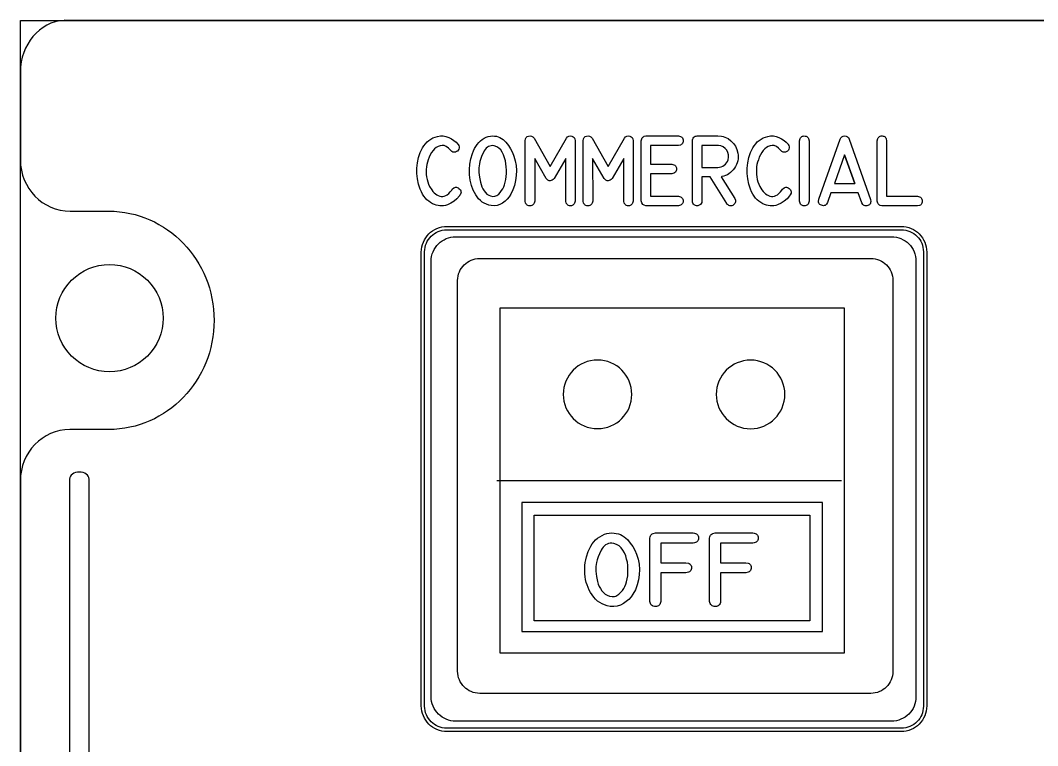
# Model space of a CAD drawing. Extents: x 27 to 704, y 10 to 614.
# Drawn here: x 203.98 to 251.2, y 331.03 to 364.71 of the extents above; entities that cross this region are included whole.
import ezdxf

# ---------------------------------------------------------------- set-up
doc = ezdxf.new("R2010")
doc.units = 0
for name, color, linetype in [('_BACKPANEL', 5, 'CONTINUOUS'), ('_ENGRAVING', 105, 'CONTINUOUS'), ('_LABELS', 30, 'CONTINUOUS'), ('_TOPLAYER', 1, 'CONTINUOUS')]:
    doc.layers.add(name, color=color, linetype=linetype)

msp = doc.modelspace()

# ---------------------------------------------------------------- linework, layer by layer
at = {"layer": '_BACKPANEL'}
for points in [[(526.323, 364.71), (526.323, 359.871), (526.323, 350.191), (526.323, 340.512), (526.323, 267.915), (526.323, 258.235), (203.984, 258.235), (203.984, 267.915), (203.984, 340.512), (203.984, 350.191), (203.984, 359.871), (203.984, 364.71)], [(223.775, 354.991), (244.871, 354.991), (244.976, 354.985), (245.078, 354.97), (245.177, 354.945), (245.271, 354.91), (245.361, 354.867), (245.446, 354.816), (245.525, 354.756), (245.598, 354.69), (245.664, 354.617), (245.723, 354.538), (245.774, 354.454), (245.817, 354.364), (245.852, 354.269), (245.877, 354.171), (245.892, 354.068), (245.898, 353.963), (245.898, 332.868), (245.892, 332.763), (245.877, 332.66), (245.852, 332.562), (245.817, 332.467), (245.774, 332.378), (245.723, 332.293), (245.664, 332.214), (245.598, 332.141), (245.525, 332.075), (245.446, 332.016), (245.361, 331.964), (245.271, 331.921), (245.177, 331.887), (245.078, 331.861), (244.976, 331.846), (244.871, 331.841), (223.775, 331.841), (223.67, 331.846), (223.567, 331.861), (223.469, 331.887), (223.374, 331.921), (223.285, 331.964), (223.2, 332.016), (223.121, 332.075), (223.048, 332.141), (222.982, 332.214), (222.923, 332.293), (222.871, 332.378), (222.828, 332.467), (222.794, 332.562), (222.769, 332.66), (222.753, 332.763), (222.748, 332.868), (222.748, 353.963), (222.753, 354.068), (222.769, 354.171), (222.794, 354.269), (222.828, 354.364), (222.871, 354.454), (222.923, 354.538), (222.982, 354.617), (223.048, 354.69), (223.121, 354.756), (223.2, 354.816), (223.285, 354.867), (223.374, 354.91), (223.469, 354.945), (223.567, 354.97), (223.67, 354.985)]]:
    msp.add_lwpolyline(points, close=True, dxfattribs=at)
msp.add_lwpolyline([(208.122, 348.396, -0.414214), (205.634, 350.884, -0.414214), (208.122, 353.372, -0.414214), (210.61, 350.884, -0.414214)], format="xyb", close=True, dxfattribs=at)
at = {"layer": '_ENGRAVING'}
for points in [[(224.389, 356.607), (224.375, 356.587), (224.367, 356.576), (224.361, 356.566), (224.246, 356.43), (224.115, 356.315), (223.967, 356.221), (223.802, 356.149), (223.716, 356.122), (223.63, 356.105), (223.544, 356.097), (223.458, 356.098), (223.373, 356.108), (223.289, 356.127), (223.204, 356.156), (223.12, 356.194), (223.026, 356.248), (222.938, 356.31), (222.857, 356.381), (222.782, 356.461), (222.713, 356.549), (222.651, 356.646), (222.596, 356.752), (222.547, 356.866), (222.469, 357.105), (222.417, 357.349), (222.39, 357.598), (222.39, 357.851), (222.416, 358.101), (222.469, 358.341), (222.548, 358.571), (222.654, 358.79), (222.717, 358.892), (222.787, 358.984), (222.864, 359.066), (222.947, 359.138), (223.037, 359.2), (223.134, 359.252), (223.237, 359.294), (223.347, 359.326), (223.478, 359.346), (223.608, 359.344), (223.738, 359.32), (223.868, 359.274), (223.992, 359.212), (224.104, 359.138), (224.205, 359.053), (224.294, 358.957), (224.302, 358.946), (224.33, 358.897), (224.345, 358.846), (224.345, 358.793), (224.331, 358.737), (224.306, 358.686), (224.272, 358.645), (224.229, 358.615), (224.177, 358.595), (224.119, 358.588), (224.062, 358.598), (224.008, 358.624), (223.957, 358.668), (223.853, 358.776), (223.752, 358.851), (223.653, 358.895), (223.604, 358.904), (223.555, 358.906), (223.462, 358.892), (223.373, 358.861), (223.289, 358.811), (223.21, 358.744), (223.137, 358.663), (223.071, 358.571), (223.011, 358.468), (222.957, 358.354), (222.911, 358.237), (222.875, 358.124), (222.849, 358.015), (222.832, 357.909), (222.822, 357.793), (222.82, 357.677), (222.825, 357.56), (222.838, 357.444), (222.859, 357.328), (222.89, 357.217), (222.93, 357.109), (222.979, 357.004), (223.078, 356.84), (223.132, 356.771), (223.189, 356.71), (223.25, 356.658), (223.313, 356.614), (223.38, 356.578), (223.449, 356.551), (223.52, 356.536), (223.59, 356.534), (223.66, 356.547), (223.729, 356.575), (223.798, 356.617), (223.867, 356.673), (223.935, 356.743), (224.003, 356.828), (224.033, 356.869), (224.107, 356.933), (224.145, 356.951), (224.183, 356.96), (224.222, 356.96), (224.261, 356.95), (224.301, 356.931), (224.341, 356.903), (224.405, 356.836), (224.424, 356.8), (224.435, 356.764), (224.436, 356.726), (224.429, 356.688)], [(226.891, 358.413), (226.951, 358.191), (226.989, 357.966), (227.005, 357.736), (226.999, 357.501), (226.97, 357.27), (226.918, 357.05), (226.843, 356.839), (226.744, 356.639), (226.669, 356.522), (226.581, 356.415), (226.48, 356.316), (226.367, 356.227), (226.244, 356.156), (226.115, 356.113), (225.979, 356.097), (225.838, 356.108), (225.724, 356.134), (225.616, 356.171), (225.516, 356.218), (225.422, 356.275), (225.335, 356.343), (225.255, 356.421), (225.183, 356.51), (225.117, 356.609), (225.005, 356.823), (224.92, 357.05), (224.861, 357.287), (224.83, 357.537), (224.824, 357.791), (224.845, 358.042), (224.892, 358.289), (224.965, 358.533), (225.011, 358.65), (225.064, 358.759), (225.123, 358.86), (225.188, 358.952), (225.26, 359.036), (225.338, 359.112), (225.422, 359.18), (225.513, 359.239), (225.606, 359.286), (225.701, 359.32), (225.798, 359.34), (225.897, 359.347), (225.99, 359.342), (226.08, 359.328), (226.164, 359.305), (226.245, 359.273), (226.32, 359.232), (226.392, 359.181), (226.459, 359.121), (226.522, 359.052), (226.636, 358.902), (226.735, 358.746), (226.82, 358.582)], [(229.734, 356.322), (229.708, 356.225), (229.687, 356.187), (229.662, 356.156), (229.632, 356.132), (229.598, 356.115), (229.558, 356.104), (229.514, 356.101), (229.47, 356.105), (229.431, 356.115), (229.397, 356.132), (229.367, 356.157), (229.342, 356.188), (229.322, 356.226), (229.296, 356.322), (229.296, 358.302), (228.763, 357.371), (228.719, 357.325), (228.672, 357.292), (228.623, 357.271), (228.572, 357.262), (228.521, 357.267), (228.473, 357.287), (228.427, 357.322), (228.385, 357.371), (227.855, 358.297), (227.856, 356.322), (227.833, 356.226), (227.813, 356.188), (227.788, 356.157), (227.757, 356.133), (227.72, 356.116), (227.679, 356.106), (227.631, 356.103), (227.584, 356.106), (227.543, 356.117), (227.508, 356.134), (227.478, 356.158), (227.454, 356.189), (227.435, 356.226), (227.416, 356.322), (227.416, 359.121), (227.431, 359.203), (227.462, 359.267), (227.509, 359.312), (227.573, 359.339), (227.643, 359.346), (227.708, 359.332), (227.769, 359.296), (227.825, 359.239), (228.573, 357.928), (229.329, 359.239), (229.384, 359.296), (229.445, 359.332), (229.509, 359.346), (229.578, 359.339), (229.641, 359.311), (229.688, 359.266), (229.719, 359.203), (229.734, 359.121)], [(232.426, 356.322), (232.399, 356.225), (232.379, 356.187), (232.354, 356.156), (232.324, 356.132), (232.289, 356.115), (232.25, 356.104), (232.206, 356.101), (232.162, 356.105), (232.122, 356.115), (232.088, 356.132), (232.058, 356.157), (232.033, 356.188), (232.013, 356.226), (231.987, 356.322), (231.987, 358.302), (231.454, 357.371), (231.41, 357.325), (231.364, 357.292), (231.315, 357.271), (231.264, 357.262), (231.213, 357.267), (231.164, 357.287), (231.119, 357.322), (231.076, 357.371), (230.546, 358.297), (230.548, 356.322), (230.524, 356.226), (230.504, 356.188), (230.479, 356.157), (230.448, 356.133), (230.412, 356.116), (230.37, 356.106), (230.323, 356.103), (230.276, 356.106), (230.235, 356.117), (230.199, 356.134), (230.169, 356.158), (230.145, 356.189), (230.127, 356.226), (230.108, 356.322), (230.108, 359.121), (230.122, 359.203), (230.153, 359.267), (230.201, 359.312), (230.265, 359.339), (230.335, 359.346), (230.4, 359.332), (230.461, 359.296), (230.516, 359.239), (231.264, 357.928), (232.02, 359.239), (232.076, 359.296), (232.136, 359.332), (232.201, 359.346), (232.27, 359.339), (232.333, 359.311), (232.38, 359.266), (232.411, 359.203), (232.426, 359.121)], [(234.525, 358.904), (233.236, 358.904), (233.236, 358.037), (234.219, 358.037), (234.315, 358.011), (234.353, 357.99), (234.384, 357.964), (234.408, 357.933), (234.425, 357.898), (234.435, 357.857), (234.439, 357.811), (234.435, 357.766), (234.425, 357.725), (234.407, 357.69), (234.383, 357.659), (234.352, 357.633), (234.315, 357.613), (234.219, 357.587), (233.236, 357.587), (233.236, 356.546), (234.525, 356.546), (234.621, 356.519), (234.658, 356.499), (234.689, 356.473), (234.713, 356.443), (234.73, 356.407), (234.741, 356.367), (234.744, 356.322), (234.741, 356.277), (234.73, 356.237), (234.713, 356.202), (234.689, 356.172), (234.658, 356.146), (234.621, 356.126), (234.525, 356.1), (233.02, 356.1), (232.933, 356.124), (232.867, 356.169), (232.823, 356.236), (232.799, 356.325), (232.799, 359.125), (232.824, 359.217), (232.844, 359.254), (232.869, 359.285), (232.899, 359.309), (232.934, 359.328), (233.02, 359.347), (234.525, 359.347), (234.621, 359.326), (234.658, 359.307), (234.689, 359.282), (234.713, 359.251), (234.73, 359.215), (234.74, 359.172), (234.743, 359.124), (234.74, 359.075), (234.729, 359.033), (234.712, 358.997), (234.688, 358.966), (234.658, 358.942), (234.62, 358.923)], [(237.14, 356.444), (237.174, 356.358), (237.179, 356.318), (237.176, 356.279), (237.165, 356.243), (237.146, 356.208), (237.084, 356.143), (237.045, 356.121), (237.004, 356.107), (236.959, 356.102), (236.912, 356.107), (236.867, 356.119), (236.828, 356.14), (236.796, 356.168), (236.77, 356.205), (236.004, 357.44), (235.615, 357.44), (235.615, 356.324), (235.607, 356.26), (235.584, 356.205), (235.546, 356.16), (235.492, 356.125), (235.432, 356.103), (235.373, 356.1), (235.316, 356.115), (235.262, 356.148), (235.224, 356.183), (235.198, 356.224), (235.182, 356.271), (235.176, 356.324), (235.176, 359.125), (235.18, 359.169), (235.192, 359.21), (235.212, 359.247), (235.239, 359.282), (235.273, 359.31), (235.309, 359.33), (235.35, 359.342), (235.394, 359.347), (236.36, 359.347), (236.528, 359.332), (236.608, 359.315), (236.685, 359.29), (236.759, 359.258), (236.83, 359.219), (236.964, 359.121), (237.081, 359), (237.172, 358.864), (237.24, 358.714), (237.283, 358.548), (237.295, 358.455), (237.298, 358.364), (237.292, 358.275), (237.277, 358.187), (237.253, 358.101), (237.221, 358.016), (237.179, 357.933), (237.128, 357.851), (237.071, 357.774), (237.009, 357.705), (236.943, 357.644), (236.872, 357.59), (236.797, 357.545), (236.718, 357.508), (236.633, 357.478), (236.545, 357.457), (236.515, 357.452)], [(239.713, 356.607), (239.699, 356.587), (239.692, 356.576), (239.685, 356.566), (239.571, 356.43), (239.439, 356.315), (239.291, 356.221), (239.126, 356.149), (239.04, 356.122), (238.954, 356.105), (238.868, 356.097), (238.783, 356.098), (238.698, 356.108), (238.613, 356.127), (238.529, 356.156), (238.445, 356.194), (238.35, 356.248), (238.262, 356.31), (238.181, 356.381), (238.106, 356.461), (238.038, 356.549), (237.976, 356.646), (237.921, 356.752), (237.872, 356.866), (237.793, 357.105), (237.741, 357.349), (237.715, 357.598), (237.715, 357.851), (237.741, 358.101), (237.794, 358.341), (237.873, 358.571), (237.979, 358.79), (238.042, 358.892), (238.112, 358.984), (238.188, 359.066), (238.271, 359.138), (238.361, 359.2), (238.458, 359.252), (238.561, 359.294), (238.672, 359.326), (238.802, 359.346), (238.932, 359.344), (239.063, 359.32), (239.192, 359.274), (239.316, 359.212), (239.429, 359.138), (239.53, 359.053), (239.619, 358.957), (239.626, 358.946), (239.655, 358.897), (239.669, 358.846), (239.67, 358.793), (239.656, 358.737), (239.63, 358.686), (239.596, 358.645), (239.554, 358.615), (239.502, 358.595), (239.443, 358.588), (239.387, 358.598), (239.333, 358.624), (239.281, 358.668), (239.178, 358.776), (239.077, 358.851), (238.977, 358.895), (238.928, 358.904), (238.88, 358.906), (238.786, 358.892), (238.697, 358.861), (238.614, 358.811), (238.535, 358.744), (238.462, 358.663), (238.395, 358.571), (238.335, 358.468), (238.281, 358.354), (238.236, 358.237), (238.2, 358.124), (238.173, 358.015), (238.157, 357.909), (238.147, 357.793), (238.144, 357.677), (238.15, 357.56), (238.162, 357.444), (238.184, 357.328), (238.214, 357.217), (238.254, 357.109), (238.303, 357.004), (238.402, 356.84), (238.457, 356.771), (238.514, 356.71), (238.574, 356.658), (238.638, 356.614), (238.704, 356.578), (238.773, 356.551), (238.844, 356.536), (238.915, 356.534), (238.984, 356.547), (239.054, 356.575), (239.123, 356.617), (239.192, 356.673), (239.26, 356.743), (239.328, 356.828), (239.357, 356.869), (239.431, 356.933), (239.469, 356.951), (239.508, 356.96), (239.546, 356.96), (239.586, 356.95), (239.626, 356.931), (239.666, 356.903), (239.73, 356.836), (239.749, 356.8), (239.759, 356.764), (239.761, 356.726), (239.754, 356.688)], [(240.589, 356.319), (240.562, 356.221), (240.542, 356.183), (240.516, 356.152), (240.486, 356.127), (240.451, 356.11), (240.412, 356.1), (240.367, 356.096), (240.323, 356.1), (240.283, 356.11), (240.248, 356.128), (240.218, 356.152), (240.193, 356.184), (240.173, 356.222), (240.147, 356.319), (240.147, 359.121), (240.173, 359.219), (240.193, 359.258), (240.218, 359.289), (240.248, 359.314), (240.283, 359.331), (240.323, 359.342), (240.367, 359.346), (240.412, 359.342), (240.451, 359.332), (240.486, 359.315), (240.516, 359.29), (240.542, 359.259), (240.562, 359.22), (240.589, 359.121)], [(241.041, 356.406), (241.54, 357.803), (242.039, 359.201), (242.071, 359.264), (242.116, 359.309), (242.173, 359.337), (242.243, 359.347), (242.313, 359.338), (242.371, 359.311), (242.416, 359.265), (242.448, 359.201), (243.445, 356.398), (243.454, 356.296), (243.448, 356.253), (243.435, 356.214), (243.415, 356.181), (243.387, 356.152), (243.353, 356.128), (243.311, 356.11), (243.267, 356.098), (243.226, 356.094), (243.188, 356.098), (243.152, 356.111), (243.118, 356.131), (243.087, 356.16), (243.033, 356.243), (242.873, 356.696), (241.606, 356.696), (241.45, 356.254), (241.395, 356.171), (241.364, 356.142), (241.33, 356.121), (241.293, 356.109), (241.254, 356.106), (241.212, 356.11), (241.167, 356.123), (241.125, 356.143), (241.09, 356.167), (241.063, 356.195), (241.044, 356.228), (241.032, 356.266), (241.027, 356.308)], [(243.972, 356.099), (243.887, 356.117), (243.851, 356.136), (243.821, 356.16), (243.796, 356.191), (243.776, 356.227), (243.751, 356.319), (243.751, 359.121), (243.778, 359.221), (243.799, 359.26), (243.824, 359.292), (243.855, 359.316), (243.891, 359.333), (243.932, 359.343), (243.978, 359.346), (244.024, 359.341), (244.064, 359.33), (244.099, 359.312), (244.128, 359.288), (244.152, 359.256), (244.17, 359.218), (244.19, 359.121), (244.19, 356.541), (245.625, 356.542), (245.721, 356.519), (245.759, 356.499), (245.79, 356.473), (245.814, 356.442), (245.831, 356.405), (245.84, 356.363), (245.843, 356.315), (245.839, 356.267), (245.829, 356.226), (245.811, 356.19), (245.787, 356.16), (245.756, 356.136), (245.719, 356.118), (245.623, 356.099)], [(225.909, 358.896), (225.84, 358.891), (225.775, 358.877), (225.714, 358.852), (225.658, 358.818), (225.606, 358.774), (225.559, 358.72), (225.515, 358.656), (225.476, 358.583), (225.41, 358.431), (225.357, 358.292), (225.317, 358.163), (225.291, 358.047), (225.27, 357.868), (225.269, 357.655), (225.289, 357.427), (225.334, 357.201), (225.367, 357.092), (225.406, 356.988), (225.453, 356.89), (225.507, 356.797), (225.569, 356.715), (225.64, 356.647), (225.72, 356.595), (225.808, 356.558), (225.914, 356.538), (226.011, 356.545), (226.101, 356.582), (226.184, 356.646), (226.258, 356.726), (226.322, 356.809), (226.377, 356.894), (226.423, 356.982), (226.461, 357.08), (226.492, 357.192), (226.517, 357.319), (226.535, 357.46), (226.546, 357.608), (226.547, 357.756), (226.539, 357.904), (226.521, 358.052), (226.494, 358.196), (226.456, 358.333), (226.407, 358.463), (226.348, 358.585), (226.277, 358.693), (226.192, 358.779), (226.093, 358.844), (225.981, 358.887)], [(236.36, 357.885), (236.437, 357.891), (236.512, 357.91), (236.584, 357.94), (236.653, 357.983), (236.714, 358.036), (236.765, 358.097), (236.805, 358.165), (236.834, 358.24), (236.857, 358.359), (236.854, 358.473), (236.824, 358.58), (236.767, 358.682), (236.69, 358.769), (236.601, 358.835), (236.498, 358.878), (236.381, 358.9), (235.615, 358.9), (235.615, 357.885)], [(242.714, 357.142), (242.242, 358.473), (241.766, 357.142)], [(242.242, 358.473), (242.714, 357.142)], [(223.785, 355.144), (244.86, 355.144), (244.983, 355.138), (245.101, 355.12), (245.215, 355.09), (245.325, 355.051), (245.429, 355.001), (245.527, 354.941), (245.619, 354.873), (245.703, 354.796), (245.78, 354.711), (245.848, 354.62), (245.908, 354.522), (245.958, 354.418), (245.998, 354.308), (246.027, 354.194), (246.045, 354.075), (246.051, 353.953), (246.051, 332.878), (246.045, 332.756), (246.027, 332.637), (245.998, 332.523), (245.958, 332.414), (245.908, 332.309), (245.848, 332.211), (245.78, 332.12), (245.703, 332.035), (245.619, 331.958), (245.527, 331.89), (245.429, 331.831), (245.325, 331.781), (245.215, 331.741), (245.101, 331.711), (244.983, 331.693), (244.86, 331.687), (223.785, 331.687), (223.663, 331.693), (223.544, 331.711), (223.43, 331.741), (223.321, 331.781), (223.217, 331.831), (223.118, 331.89), (223.027, 331.958), (222.942, 332.035), (222.866, 332.12), (222.797, 332.211), (222.738, 332.309), (222.688, 332.414), (222.648, 332.523), (222.619, 332.637), (222.601, 332.756), (222.594, 332.878), (222.594, 353.953), (222.601, 354.075), (222.619, 354.194), (222.648, 354.308), (222.688, 354.418), (222.738, 354.522), (222.797, 354.62), (222.866, 354.711), (222.942, 354.796), (223.027, 354.873), (223.118, 354.941), (223.217, 355.001), (223.321, 355.051), (223.43, 355.09), (223.544, 355.12), (223.663, 355.138)], [(224.193, 354.666), (244.409, 354.666), (244.526, 354.66), (244.64, 354.642), (244.749, 354.614), (244.854, 354.576), (244.954, 354.528), (245.048, 354.471), (245.136, 354.405), (245.217, 354.332), (245.291, 354.251), (245.357, 354.163), (245.414, 354.069), (245.462, 353.969), (245.5, 353.864), (245.528, 353.754), (245.545, 353.641), (245.551, 353.524), (245.551, 333.308), (245.545, 333.19), (245.528, 333.077), (245.5, 332.967), (245.462, 332.862), (245.414, 332.762), (245.357, 332.668), (245.291, 332.58), (245.217, 332.499), (245.136, 332.426), (245.048, 332.36), (244.954, 332.303), (244.854, 332.255), (244.749, 332.217), (244.64, 332.189), (244.526, 332.171), (244.409, 332.166), (224.193, 332.166), (224.076, 332.171), (223.962, 332.189), (223.853, 332.217), (223.748, 332.255), (223.648, 332.303), (223.554, 332.36), (223.466, 332.426), (223.385, 332.499), (223.311, 332.58), (223.246, 332.668), (223.188, 332.762), (223.14, 332.862), (223.102, 332.967), (223.074, 333.077), (223.057, 333.19), (223.051, 333.308), (223.051, 353.524), (223.057, 353.641), (223.074, 353.754), (223.102, 353.864), (223.14, 353.969), (223.188, 354.069), (223.246, 354.163), (223.311, 354.251), (223.385, 354.332), (223.466, 354.405), (223.554, 354.471), (223.648, 354.528), (223.748, 354.576), (223.853, 354.614), (223.962, 354.642), (224.076, 354.66)]]:
    msp.add_lwpolyline(points, close=True, dxfattribs=at)
msp.add_lwpolyline([(207.171, 279.556), (207.171, 343.414), (207.171, 343.414), (207.161, 343.479), (207.135, 343.539), (207.094, 343.594), (207.039, 343.641), (206.973, 343.68), (206.896, 343.71), (206.812, 343.729), (206.721, 343.735), (206.72, 343.735), (206.629, 343.729), (206.545, 343.71), (206.469, 343.681), (206.402, 343.641), (206.347, 343.594), (206.306, 343.539), (206.279, 343.479), (206.27, 343.414), (206.27, 343.414), (206.27, 279.556)], dxfattribs=at)
at = {"layer": '_LABELS'}
for points in [[(242.236, 335.342), (242.236, 351.344), (226.236, 351.344), (226.236, 335.342)], [(230.771, 348.937), (230.609, 348.928), (230.451, 348.904), (230.298, 348.865), (230.152, 348.812), (230.013, 348.744), (229.881, 348.665), (229.759, 348.573), (229.646, 348.47), (229.543, 348.357), (229.451, 348.235), (229.372, 348.104), (229.305, 347.964), (229.251, 347.818), (229.212, 347.666), (229.188, 347.508), (229.179, 347.345), (229.188, 347.182), (229.212, 347.024), (229.251, 346.872), (229.305, 346.725), (229.372, 346.586), (229.451, 346.455), (229.543, 346.333), (229.646, 346.22), (229.759, 346.117), (229.881, 346.025), (230.013, 345.945), (230.152, 345.878), (230.298, 345.825), (230.451, 345.786), (230.609, 345.762), (230.771, 345.753), (230.934, 345.762), (231.092, 345.786), (231.245, 345.825), (231.391, 345.878), (231.53, 345.945), (231.661, 346.025), (231.784, 346.117), (231.897, 346.22), (232, 346.333), (232.091, 346.455), (232.171, 346.586), (232.238, 346.725), (232.291, 346.872), (232.331, 347.024), (232.355, 347.182), (232.363, 347.345), (232.355, 347.508), (232.331, 347.666), (232.291, 347.818), (232.238, 347.964), (232.171, 348.104), (232.091, 348.235), (232, 348.357), (231.897, 348.47), (231.784, 348.573), (231.661, 348.665), (231.53, 348.744), (231.391, 348.812), (231.245, 348.865), (231.092, 348.904), (230.934, 348.928)], [(237.874, 348.933), (237.712, 348.925), (237.554, 348.901), (237.401, 348.862), (237.255, 348.808), (237.116, 348.741), (236.984, 348.661), (236.862, 348.57), (236.749, 348.467), (236.646, 348.354), (236.554, 348.231), (236.475, 348.1), (236.408, 347.961), (236.354, 347.815), (236.315, 347.662), (236.291, 347.504), (236.282, 347.342), (236.291, 347.179), (236.315, 347.021), (236.354, 346.868), (236.408, 346.722), (236.475, 346.583), (236.554, 346.452), (236.646, 346.329), (236.749, 346.216), (236.862, 346.113), (236.984, 346.022), (237.116, 345.942), (237.255, 345.875), (237.401, 345.822), (237.554, 345.782), (237.712, 345.758), (237.874, 345.75), (238.037, 345.758), (238.195, 345.782), (238.348, 345.822), (238.494, 345.875), (238.633, 345.942), (238.764, 346.022), (238.887, 346.113), (239, 346.216), (239.103, 346.329), (239.194, 346.452), (239.274, 346.583), (239.341, 346.722), (239.394, 346.868), (239.434, 347.021), (239.458, 347.179), (239.466, 347.342), (239.458, 347.504), (239.434, 347.662), (239.394, 347.815), (239.341, 347.961), (239.274, 348.1), (239.194, 348.231), (239.103, 348.354), (239, 348.467), (238.887, 348.57), (238.764, 348.661), (238.633, 348.741), (238.494, 348.808), (238.348, 348.862), (238.195, 348.901), (238.037, 348.925)], [(227.263, 342.326), (227.263, 342.184), (227.263, 336.326), (241.209, 336.326), (241.209, 342.326)], [(227.833, 341.728), (240.619, 341.728), (240.619, 336.826), (227.833, 336.826)], [(232.586, 339.927), (232.657, 339.693), (232.701, 339.456), (232.72, 339.214), (232.712, 338.967), (232.678, 338.724), (232.618, 338.492), (232.53, 338.271), (232.416, 338.06), (232.328, 337.937), (232.225, 337.824), (232.107, 337.72), (231.975, 337.626), (231.832, 337.551), (231.682, 337.506), (231.524, 337.489), (231.359, 337.501), (231.226, 337.529), (231.1, 337.567), (230.983, 337.617), (230.874, 337.677), (230.773, 337.748), (230.68, 337.831), (230.595, 337.924), (230.518, 338.028), (230.449, 338.14), (230.387, 338.254), (230.334, 338.371), (230.288, 338.492), (230.25, 338.615), (230.22, 338.742), (230.198, 338.872), (230.183, 339.005), (230.176, 339.139), (230.177, 339.272), (230.185, 339.405), (230.201, 339.536), (230.225, 339.667), (230.256, 339.797), (230.341, 340.053), (230.395, 340.177), (230.456, 340.291), (230.525, 340.397), (230.601, 340.494), (230.684, 340.583), (230.775, 340.662), (230.874, 340.734), (230.98, 340.796), (231.088, 340.845), (231.199, 340.881), (231.312, 340.902), (231.428, 340.909), (231.537, 340.904), (231.641, 340.89), (231.739, 340.866), (231.833, 340.832), (231.921, 340.788), (232.005, 340.735), (232.083, 340.672), (232.157, 340.6), (232.289, 340.442), (232.405, 340.277), (232.504, 340.105)], [(233.199, 337.73), (233.199, 340.672), (233.21, 340.724), (233.227, 340.77), (233.25, 340.809), (233.28, 340.842), (233.315, 340.868), (233.356, 340.888), (233.456, 340.909), (235.211, 340.909), (235.27, 340.902), (235.322, 340.888), (235.365, 340.867), (235.4, 340.841), (235.428, 340.808), (235.447, 340.77), (235.459, 340.725), (235.463, 340.673), (235.459, 340.622), (235.447, 340.577), (235.427, 340.538), (235.399, 340.506), (235.363, 340.48), (235.319, 340.461), (235.268, 340.447), (235.208, 340.441), (233.708, 340.441), (233.708, 339.528), (234.878, 339.528), (234.987, 339.508), (235.031, 339.489), (235.066, 339.463), (235.094, 339.432), (235.114, 339.395), (235.127, 339.352), (235.131, 339.303), (235.128, 339.253), (235.117, 339.209), (235.097, 339.171), (235.07, 339.138), (235.034, 339.11), (234.99, 339.088), (234.878, 339.059), (233.708, 339.059), (233.708, 337.73), (233.701, 337.676), (233.686, 337.629), (233.665, 337.589), (233.638, 337.556), (233.604, 337.531), (233.563, 337.512), (233.516, 337.5), (233.463, 337.496), (233.409, 337.499), (233.361, 337.509), (233.319, 337.527), (233.283, 337.553), (233.253, 337.586), (233.229, 337.626), (233.211, 337.674)], [(235.971, 337.73), (235.971, 340.672), (235.982, 340.724), (235.999, 340.77), (236.022, 340.809), (236.052, 340.842), (236.087, 340.868), (236.128, 340.888), (236.228, 340.909), (237.983, 340.909), (238.042, 340.902), (238.093, 340.888), (238.137, 340.867), (238.172, 340.841), (238.2, 340.808), (238.219, 340.77), (238.231, 340.725), (238.235, 340.673), (238.231, 340.622), (238.219, 340.577), (238.199, 340.538), (238.171, 340.506), (238.135, 340.48), (238.091, 340.461), (238.039, 340.447), (237.98, 340.441), (236.48, 340.441), (236.48, 339.528), (237.65, 339.528), (237.759, 339.508), (237.803, 339.489), (237.838, 339.463), (237.866, 339.432), (237.886, 339.395), (237.899, 339.352), (237.903, 339.303), (237.9, 339.253), (237.889, 339.209), (237.869, 339.171), (237.842, 339.138), (237.806, 339.11), (237.762, 339.088), (237.65, 339.059), (236.48, 339.059), (236.48, 337.73), (236.472, 337.676), (236.458, 337.629), (236.437, 337.589), (236.41, 337.556), (236.376, 337.531), (236.335, 337.512), (236.288, 337.5), (236.235, 337.496), (236.181, 337.499), (236.133, 337.509), (236.091, 337.527), (236.055, 337.553), (236.025, 337.586), (236.001, 337.626), (235.983, 337.674)], [(231.442, 340.436), (231.361, 340.43), (231.286, 340.415), (231.215, 340.389), (231.149, 340.353), (231.089, 340.306), (231.033, 340.25), (230.983, 340.183), (230.937, 340.105), (230.86, 339.946), (230.798, 339.799), (230.751, 339.664), (230.721, 339.541), (230.697, 339.353), (230.695, 339.129), (230.719, 338.889), (230.771, 338.651), (230.809, 338.536), (230.855, 338.427), (230.91, 338.324), (230.973, 338.226), (231.045, 338.139), (231.128, 338.069), (231.221, 338.014), (231.324, 337.975), (231.447, 337.953), (231.505, 337.954), (231.561, 337.961), (231.614, 337.977), (231.666, 337.999), (231.762, 338.067), (231.849, 338.152), (231.924, 338.239), (231.988, 338.328), (232.04, 338.42), (232.085, 338.524), (232.121, 338.642), (232.15, 338.776), (232.172, 338.924), (232.184, 339.08), (232.186, 339.236), (232.176, 339.392), (232.156, 339.547), (232.124, 339.699), (232.079, 339.843), (232.023, 339.979), (231.953, 340.108), (231.87, 340.221), (231.771, 340.312), (231.656, 340.38), (231.526, 340.426)]]:
    msp.add_lwpolyline(points, close=True, dxfattribs=at)
msp.add_lwpolyline([(226.096, 343.343), (242.096, 343.343)], dxfattribs=at)
at = {"layer": '_TOPLAYER'}
msp.add_lwpolyline([(298.087, 364.71), (206.257, 364.71), (206.022, 364.714), (206.021, 364.713), (205.808, 364.69), (205.602, 364.644), (205.404, 364.577), (205.215, 364.489), (205.036, 364.383), (204.868, 364.258), (204.712, 364.118), (204.569, 363.962), (204.439, 363.792), (204.324, 363.61), (204.224, 363.417), (204.14, 363.214), (204.074, 363.002), (204.025, 362.784), (203.995, 362.559), (203.985, 362.33), (203.985, 358.234), (203.997, 357.99), (204.032, 357.754), (204.089, 357.526), (204.166, 357.307), (204.264, 357.099), (204.379, 356.903), (204.512, 356.719), (204.661, 356.55), (204.825, 356.397), (205.002, 356.26), (205.193, 356.14), (205.394, 356.04), (205.606, 355.96), (205.828, 355.901), (206.057, 355.865), (206.293, 355.853), (208.088, 355.853), (208.339, 355.846), (208.588, 355.826), (208.832, 355.794), (209.073, 355.749), (209.31, 355.692), (209.542, 355.624), (209.769, 355.543), (209.991, 355.452), (210.208, 355.35), (210.418, 355.238), (210.623, 355.115), (210.821, 354.983), (211.013, 354.841), (211.198, 354.69), (211.375, 354.53), (211.545, 354.362), (211.707, 354.185), (211.861, 354.001), (212.006, 353.809), (212.142, 353.61), (212.269, 353.405), (212.387, 353.192), (212.495, 352.974), (212.593, 352.749), (212.68, 352.519), (212.757, 352.284), (212.823, 352.044), (212.878, 351.8), (212.921, 351.551), (212.952, 351.298), (212.971, 351.042), (212.977, 350.782), (212.971, 350.522), (212.952, 350.266), (212.921, 350.013), (212.878, 349.764), (212.823, 349.52), (212.757, 349.28), (212.68, 349.045), (212.593, 348.815), (212.495, 348.59), (212.387, 348.372), (212.269, 348.16), (212.142, 347.954), (212.006, 347.755), (211.861, 347.563), (211.707, 347.379), (211.545, 347.202), (211.375, 347.034), (211.198, 346.875), (211.013, 346.724), (210.821, 346.582), (210.623, 346.449), (210.418, 346.327), (210.208, 346.215), (209.991, 346.113), (209.769, 346.021), (209.542, 345.941), (209.31, 345.873), (209.073, 345.816), (208.832, 345.771), (208.588, 345.738), (208.339, 345.719), (208.088, 345.712), (206.282, 345.712), (206.047, 345.699), (205.818, 345.662), (205.598, 345.602), (205.387, 345.522), (205.186, 345.421), (204.997, 345.302), (204.82, 345.164), (204.657, 345.011), (204.508, 344.842), (204.376, 344.659), (204.261, 344.463), (204.164, 344.255), (204.087, 344.037), (204.031, 343.809), (203.996, 343.574), (203.984, 343.331), (203.984, 279.616)], dxfattribs=at)
msp.add_lwpolyline([(225.305, 353.659), (243.455, 353.659), (243.56, 353.654), (243.662, 353.638), (243.76, 353.613), (243.855, 353.579), (243.944, 353.536), (244.029, 353.484), (244.108, 353.426), (244.18, 353.359), (244.247, 353.287), (244.305, 353.208), (244.357, 353.123), (244.4, 353.034), (244.434, 352.939), (244.459, 352.841), (244.475, 352.739), (244.48, 352.634), (244.48, 334.484), (244.475, 334.379), (244.459, 334.277), (244.434, 334.179), (244.4, 334.085), (244.357, 333.995), (244.305, 333.91), (244.247, 333.831), (244.18, 333.759), (244.108, 333.693), (244.029, 333.634), (243.944, 333.582), (243.855, 333.539), (243.76, 333.505), (243.662, 333.48), (243.56, 333.464), (243.455, 333.459), (225.305, 333.459), (225.2, 333.464), (225.098, 333.48), (225, 333.505), (224.906, 333.539), (224.816, 333.582), (224.731, 333.634), (224.652, 333.693), (224.58, 333.759), (224.514, 333.831), (224.455, 333.91), (224.403, 333.995), (224.36, 334.085), (224.326, 334.179), (224.301, 334.277), (224.285, 334.379), (224.28, 334.484), (224.28, 352.634), (224.285, 352.739), (224.301, 352.841), (224.326, 352.939), (224.36, 353.034), (224.403, 353.123), (224.455, 353.208), (224.514, 353.287), (224.58, 353.359), (224.652, 353.426), (224.731, 353.484), (224.816, 353.536), (224.906, 353.579), (225, 353.613), (225.098, 353.638), (225.2, 353.654)], close=True, dxfattribs=at)

doc.saveas('drawing.dxf')
